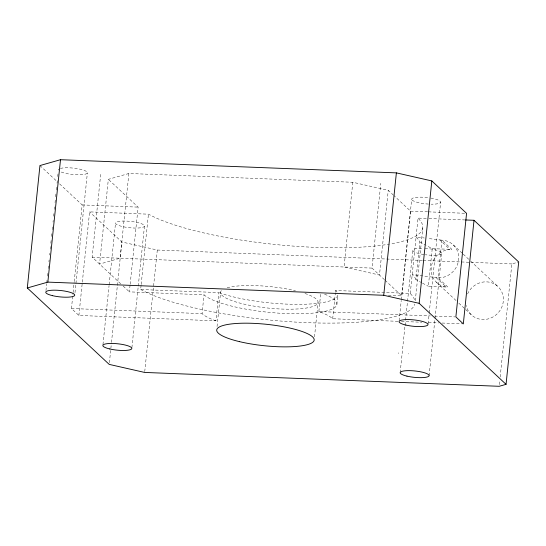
<?xml version="1.0" encoding="UTF-8"?>
<svg xmlns="http://www.w3.org/2000/svg" width="546" height="546" viewBox="0 0 546 546"><rect width="100%" height="100%" fill="white"/><g stroke="black" fill="none" stroke-linecap="round" stroke-linejoin="round"><path stroke-width="0.41" stroke-dasharray="2.73 2.05" d="M45.96 290.472L46.656 283.722M46.744 282.876L47.093 279.497M47.441 276.126L47.789 272.747M48.225 268.523L48.485 265.991M48.922 261.773L49.099 260.08M49.618 255.016L49.795 253.33M50.232 249.106L50.491 246.574M50.839 243.202L51.188 239.824M51.542 236.445L51.89 233.067M52.239 229.689L52.587 226.317M53.023 222.092L53.194 220.407M53.631 216.182L53.897 213.65M54.334 209.432L54.593 206.9M55.03 202.675L55.289 200.143M55.637 196.765L55.985 193.393M56.34 190.015L56.688 186.636M57.037 183.258L57.296 180.726M57.733 176.508L57.992 173.976M141.093 285.285L140.656 289.517L218.823 292.581L215.902 320.83L78.89 315.458L71.444 308.51L73.014 293.352M73.096 292.506L74.14 282.405M74.229 281.559L82.153 204.927L57.944 182.35M74.993 292.697L75.86 284.254M75.949 283.408L87.38 172.823M78.89 315.458L89.599 211.875L148.437 214.182L154.968 217.445A145.557 32.002 5.9 0 0 389.318 244.144M120.686 283.763L92.138 257.132L100.894 172.386M128.883 173.485L108.34 179.334L99.584 264.08L120.127 258.224L128.883 173.485L352.812 182.262L388.247 190.308L393.216 194.942M102.962 344.587L109.07 285.497M109.159 284.65L115.527 223.021M109.391 362.701L111.398 343.291M111.486 342.444L121.867 241.987L89.599 211.875M324.583 294.151A67.929 14.933 5.9 0 1 311.937 313.199A67.929 14.933 5.9 0 1 219.915 302.743L215.636 301.194A67.929 14.933 5.9 0 1 204.013 294.799L129.375 291.871L130.071 285.087M130.16 284.241L138.131 207.125L108.34 179.334M131.907 347.652L138.193 286.875M138.281 286.029L144.472 226.092A14.558 3.201 5.9 0 0 123.191 221.048A14.558 3.201 5.9 0 0 122.331 226.529A14.558 3.201 5.9 0 0 144.472 226.092M141.182 284.439L148.437 214.182M144.745 371.594L157.303 250.034L121.867 241.987M215.902 320.83L213.691 320.031A67.929 14.933 5.9 0 1 202.068 313.629L204.013 294.799M217.055 326.508L220.598 292.192M314.51 336.834L318.052 302.518M398 321.314L332.691 318.748A67.929 14.933 5.9 0 0 321.068 312.353L318.857 311.554L320.632 294.355M332.691 318.748L335.367 292.854M335.449 292.069L335.613 290.499L410.251 293.427L413.226 296.806L414.837 300.266M336.868 304.511L337.844 295.099A67.929 14.933 5.9 0 1 337.291 296.512L336.09 297.843A67.929 14.933 5.9 0 1 287.674 304.156A67.929 14.933 5.9 0 1 220.891 293.325L218.823 292.581M352.812 182.262L344.055 267.008L379.49 275.054L388.247 190.308M384.459 279.682L372.044 268.106L380.801 183.36M399.133 320.7L401.228 300.443M401.317 299.597L411.698 199.133A14.558 3.201 5.9 0 1 429.484 197.864M388.329 295.366L401.836 295.898L410.592 211.152L393.837 195.516M400.157 372.618L404.955 326.187M405.043 325.341L405.48 321.123M405.569 320.277L412.81 250.211M410.251 293.427L418.038 218.1L428.214 218.502M421.799 282.76L415.977 279.62L419.867 241.96L419.069 240.308L416.093 236.93L424.29 237.988M408.483 353.945L408.531 353.494M415.294 300.737L422.822 227.948L422.611 224.775L421.014 221.478L418.038 218.1M415.977 279.62L415.172 277.975L412.196 274.597L438.008 277.825L447.938 287.094L428.344 286.288L432.234 248.696L426.412 245.523M428.078 323.771L429.129 313.636M429.217 312.797L440.642 202.204M429.108 375.689L434.95 319.123M435.039 318.284L441.755 253.276M499.385 384.609L499.815 380.385M500.163 377.013L511.855 263.936L518.7 261.984M398.266 353.542L398.519 352.798M410.592 211.152L427.552 211.814M428.405 211.848L464.878 213.281M82.153 204.927L138.131 207.125M429.06 218.53L464.687 219.929M157.303 250.034L422.365 260.428M423.218 260.456L511.855 263.936M92.138 257.132L372.044 268.106M318.857 311.554L430.337 315.922M434.596 316.093L455.016 316.892M71.444 308.51L202.068 313.629M401.399 321.444L421.751 322.242M428.535 322.509L438.718 322.911M442.11 323.041L463.315 323.874M432.234 248.696L451.822 249.338L441.898 240.165L427.566 238.411M140.656 289.517L147.181 292.772A145.557 32.002 5.9 0 0 305.815 322.611A145.557 32.002 5.9 0 0 414.871 304.047M422.522 283.149L428.344 286.288M419.867 241.96L425.682 245.127M435.988 277.532L446.116 286.93A19.41 18.182 -47 0 1 431.224 267.526A19.41 18.182 -47 0 1 449.993 249.447L439.864 240.001M453.296 244.901L462.605 253.59M463.226 254.163L470.051 260.538M470.672 261.111L497.979 286.589M436.541 282.35L456.395 300.88M458.879 303.194L465.083 308.988M465.704 309.568L471.294 314.776M385.073 280.262L401.836 295.898M39.947 165.554L57.323 181.77M123.164 286.077L129.375 291.871M304.968 293.475A49.003 10.777 5.9 0 1 281.859 309.056A49.003 10.777 5.9 0 1 221.86 290.213M227.143 287.783A49.003 10.777 5.9 0 1 295.413 290.772M335.613 290.499A67.929 14.933 5.9 0 1 336.998 292.076M467.588 293.939A19.41 18.182 -47 0 1 497.386 286.056A19.41 18.182 -47 0 1 493.741 316.53A19.41 18.182 -47 0 1 466.216 305.453M430.849 198.082A14.558 3.201 5.9 0 1 440.649 202.047A14.558 3.201 5.9 0 1 431.244 204.184M428.501 204.074A14.558 3.201 5.9 0 1 411.698 199.133M60.374 168.441A14.558 3.201 5.9 0 1 82.473 169.813A14.558 3.201 5.9 0 1 81.702 174.706A14.558 3.201 5.9 0 1 59.903 171.424M58.449 170.072A14.558 3.201 5.9 0 1 58.804 169.164M422.822 227.948A145.557 32.002 5.9 0 1 390.144 244.001M424.945 248.341A14.558 3.201 5.9 0 1 441.762 253.119A14.558 3.201 5.9 0 1 425.368 254.743M423.969 254.545A14.558 3.201 5.9 0 1 412.803 250.368A14.558 3.201 5.9 0 1 423.56 248.266M441.898 240.165L438.008 277.825A19.41 18.182 -47 0 0 458.613 259.725A19.41 18.182 -47 0 0 441.898 240.165"/><path stroke-width="0.82" d="M474.017 220.297L518.7 261.984L506.053 384.343L499.208 386.295L144.656 372.44L109.214 364.394L27.3 287.967L39.947 165.554L60.497 159.705L396.382 172.877L431.818 180.924L466.571 213.35L455.869 316.926L463.315 323.874L474.017 220.297L465.533 219.963M27.3 287.967L47.843 282.118L60.497 159.705M506.053 384.343L419.171 303.33L383.729 295.284L396.382 172.877M419.171 303.33L431.818 180.924M47.843 282.118L383.729 295.284M239.612 341.666A49.003 10.777 5.9 0 0 314.162 340.185A49.003 10.777 5.9 0 0 242.526 323.212A49.003 10.777 5.9 0 0 239.612 341.666M109.678 348.942A14.558 3.201 5.9 0 0 131.825 348.498A14.558 3.201 5.9 0 0 110.545 343.454A14.558 3.201 5.9 0 0 109.678 348.942M406.961 376.126A14.558 3.201 5.9 0 0 429.108 375.689A14.558 3.201 5.9 0 0 407.828 370.645A14.558 3.201 5.9 0 0 406.961 376.126M405.849 325.054A14.558 3.201 5.9 0 0 427.996 324.611A14.558 3.201 5.9 0 0 406.715 319.574A14.558 3.201 5.9 0 0 405.849 325.054M52.587 295.673A14.558 3.201 5.9 0 0 74.727 295.229A14.558 3.201 5.9 0 0 53.453 290.185A14.558 3.201 5.9 0 0 52.587 295.673"/></g></svg>
